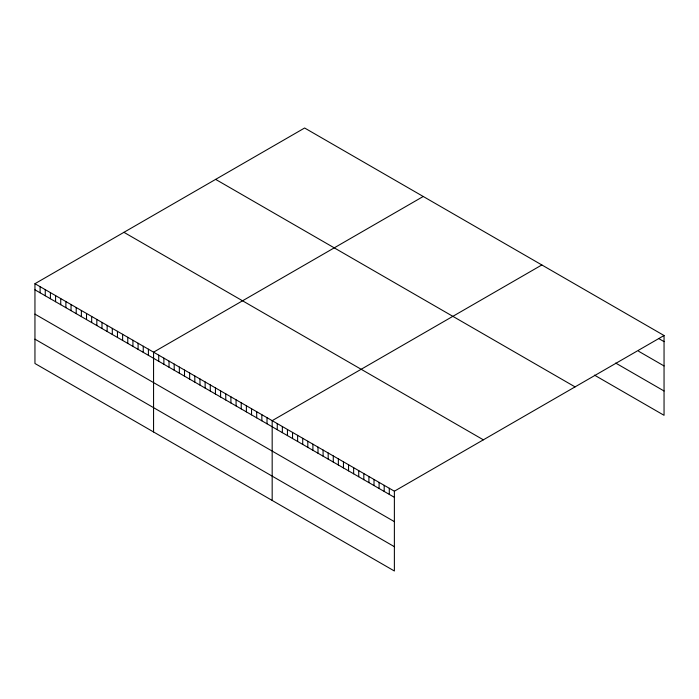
<?xml version="1.0" encoding="UTF-8"?>
<svg xmlns="http://www.w3.org/2000/svg" width="699" height="699" viewBox="0 0 699 699"><rect width="100%" height="100%" fill="white"/><g stroke="black" fill="none" stroke-linecap="round" stroke-linejoin="round"><path stroke-width="1.05" d="M34.95 283.698L394.376 491.205L394.376 570.996L34.95 363.489L34.95 283.698L304.624 128.004L664.05 335.511L664.05 415.302L594.465 375.127M423.236 196.48L153.562 352.174L153.562 431.965M541.847 264.956L272.173 420.658L272.173 500.449M394.376 491.205L664.05 335.511M658.956 338.692L664.05 341.628M638.589 351.239L664.05 365.944M615.679 363.061L664.05 390.986M215.633 179.381L575.059 386.888M123.941 232.321L483.367 439.828M34.95 289.814L394.376 497.321M34.95 314.122L394.376 521.637M34.95 339.172L394.376 546.688M389.282 488.269L389.282 494.385M384.188 485.324L384.188 491.441M379.094 482.389L379.094 488.505M374.009 479.453L374.009 485.569M368.915 476.508L368.915 482.625M363.821 473.572L363.821 479.689M358.727 470.628L358.727 476.744M353.642 467.692L353.642 473.808M348.548 464.748L348.548 470.864M343.454 461.812L343.454 467.928M338.36 458.867L338.36 464.984M333.274 455.931L333.274 462.048M328.181 452.996L328.181 459.103M323.087 450.051L323.087 456.167M317.993 447.115L317.993 453.232M312.907 444.171L312.907 450.287M307.813 441.235L307.813 447.351M302.719 438.29L302.719 444.407M297.625 435.355L297.625 441.471M292.54 432.41L292.54 438.526M287.446 429.474L287.446 435.591M282.352 426.53L282.352 432.646M277.258 423.594L277.258 429.71M267.009 417.679L267.009 423.795M261.854 414.699L261.854 420.815M256.699 411.72L256.699 417.836M251.544 408.749L251.544 414.865M246.38 405.769L246.38 411.886M241.225 402.79L241.225 408.906M236.07 399.811L236.07 405.927M230.915 396.84L230.915 402.947M225.76 393.86L225.76 399.977M220.596 390.881L220.596 396.997M215.441 387.901L215.441 394.018M210.285 384.931L210.285 391.038M205.13 381.951L205.13 388.067M199.975 378.972L199.975 385.088M194.811 375.992L194.811 382.108M189.656 373.021L189.656 379.129M184.501 370.042L184.501 376.158M179.346 367.062L179.346 373.179M174.191 364.083L174.191 370.199M169.027 361.112L169.027 367.22M163.872 358.133L163.872 364.249M158.717 355.153L158.717 361.269M148.406 349.194L148.406 355.31M143.243 346.223L143.243 352.34M138.087 343.244L138.087 349.36M132.932 340.264L132.932 346.381M127.777 337.285L127.777 343.401M122.622 334.314L122.622 340.43M117.458 331.335L117.458 337.451M112.303 328.355L112.303 334.471M107.148 325.376L107.148 331.492M101.993 322.405L101.993 328.521M96.829 319.426L96.829 325.542M91.674 316.446L91.674 322.562M86.519 313.467L86.519 319.583M81.364 310.496L81.364 316.612M76.208 307.516L76.208 313.633M71.045 304.537L71.045 310.653M65.889 301.557L65.889 307.674M60.734 298.587L60.734 304.703M55.579 295.607L55.579 301.723M50.424 292.628L50.424 298.744M45.26 289.648L45.26 295.764M40.105 286.677L40.105 292.794"/></g></svg>
